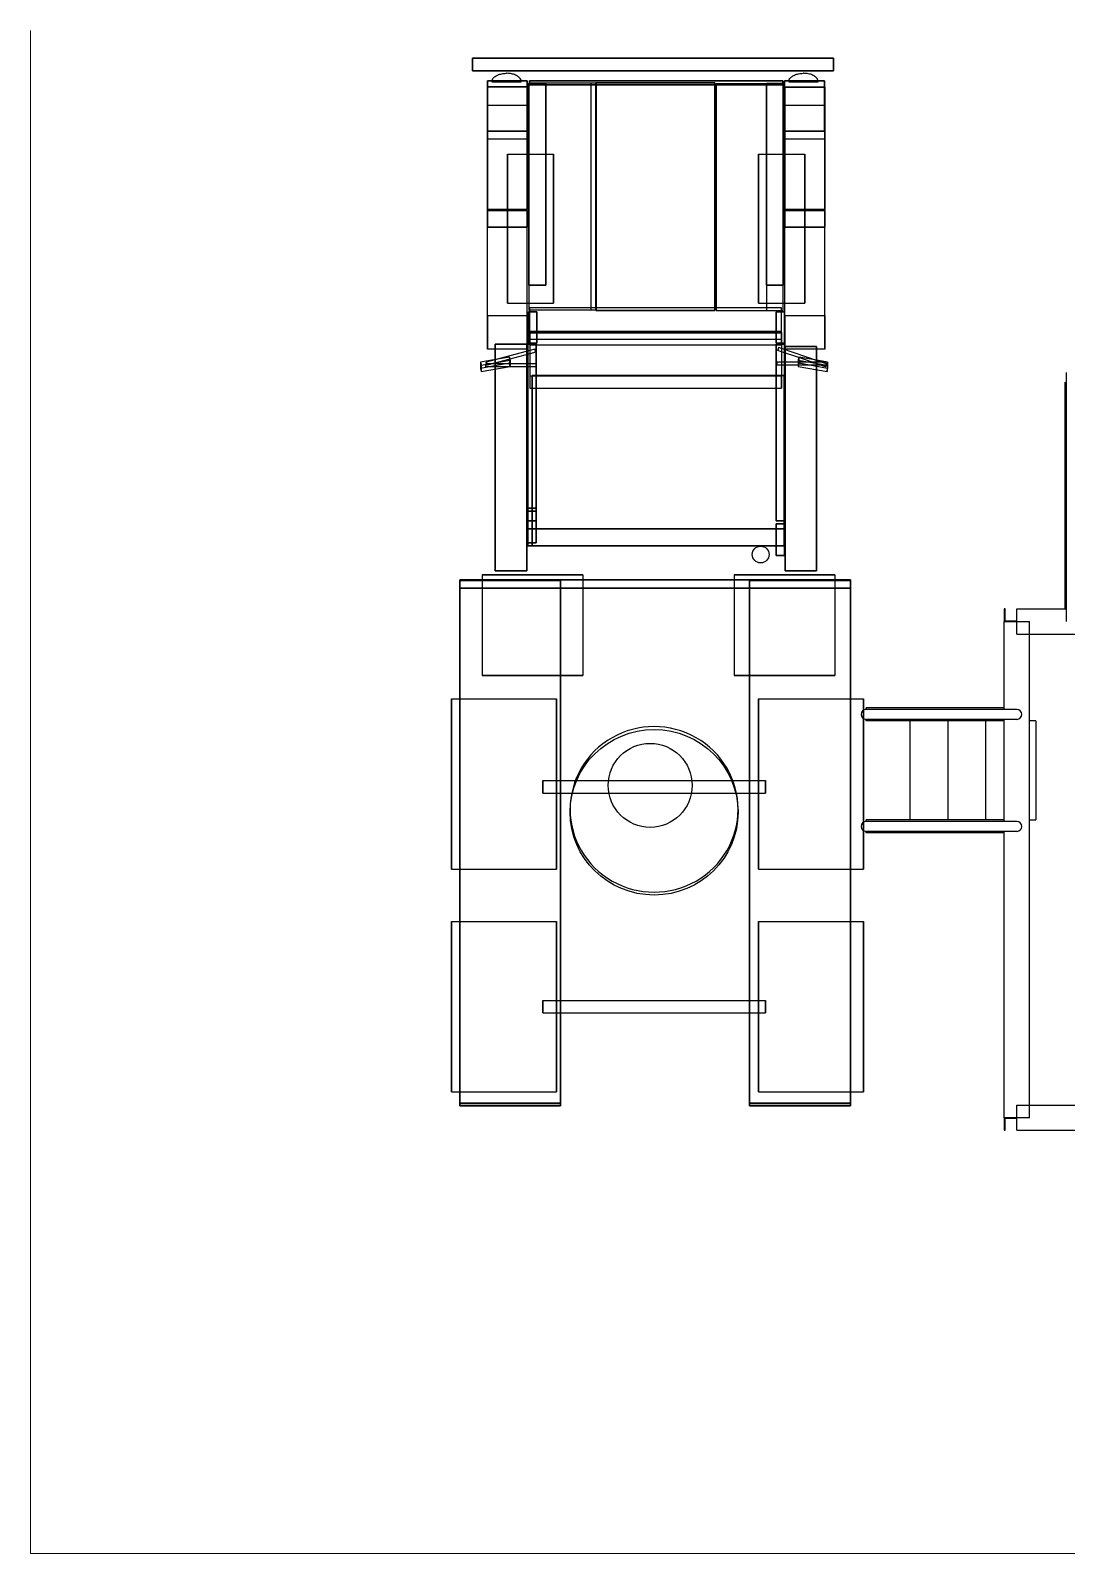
# Model space of a CAD drawing. Header units: inches. Extents: x -430764 to 256483, y 7374 to 217374.
# Drawn here: x -303081 to -294934, y 111241 to 123213 of the extents above; entities that cross this region are included whole.
import ezdxf

# ---------------------------------------------------------------- set-up
doc = ezdxf.new("R2010")
doc.units = ezdxf.units.IN
doc.header["$MEASUREMENT"] = 0
doc.layers.add('CABLETRAYLAYOUT-EMBED 2_DWG$0$DwgTemplate', color=7, linetype='Continuous', lineweight=9)
doc.layers.add('UNLOADINGAREA-EMBED 1_DWG$0$DwgTemplate', color=7, linetype='Continuous')

msp = doc.modelspace()

# ---------------------------------------------------------------- linework, layer by layer
at = {"layer": 'CABLETRAYLAYOUT-EMBED 2_DWG$0$DwgTemplate', "color": 252, "linetype": 'Continuous'}
for p, q in [((-303081.33, 111240.78), (-303081.33, 123212.86)), ((-285331.33, 111240.78), (-303081.33, 111240.78))]:
    msp.add_line(p, q, dxfattribs=at)
at = {"layer": 'UNLOADINGAREA-EMBED 1_DWG$0$DwgTemplate', "color": 252, "linetype": 'Continuous'}
for p, q in [((-299605.61, 122896.47), (-299605.61, 122995.53)), ((-296766.02, 122995.53), (-299605.61, 122995.53)), ((-299605.61, 122995.53), (-296766.02, 122995.53)), ((-299605.61, 122995.53), (-299605.61, 122896.47)), ((-296766.02, 122995.53), (-296766.02, 122896.47)), ((-296766.02, 122896.47), (-296766.02, 122995.53)), ((-299605.61, 122896.47), (-296766.02, 122896.47)), ((-296766.02, 122896.47), (-299605.61, 122896.47)), ((-299174.4, 122818.08), (-299488.09, 122818.08)), ((-299488.09, 122818.08), (-299174.4, 122818.08)), ((-299488.09, 122421.84), (-299488.09, 122818.08)), ((-299488.09, 122818.08), (-299488.09, 122768.55)), ((-299488.09, 122768.55), (-299174.4, 122768.55)), ((-299174.4, 122768.55), (-299488.09, 122768.55)), ((-299488.09, 122768.55), (-299488.09, 122421.84)), ((-299488.09, 121806.81), (-299488.09, 122768.55)), ((-299488.09, 122768.55), (-299488.09, 121806.81)), ((-299221.85, 122809.89), (-299452.99, 122809.89)), ((-299452.99, 122809.89), (-299337.42, 122809.89)), ((-299337.42, 122809.89), (-299221.85, 122809.89)), ((-299174.4, 122768.55), (-299174.4, 122818.08)), ((-299174.4, 122818.08), (-299174.4, 122421.84)), ((-299174.4, 121806.81), (-299174.4, 122768.55)), ((-299174.4, 122421.84), (-299174.4, 122768.55)), ((-299174.4, 122768.55), (-299174.4, 121806.81)), ((-298673.28, 122797.46), (-299161.97, 122797.46)), ((-299161.97, 122797.46), (-299161.97, 121014.38)), ((-298634.64, 122797.46), (-299161.97, 122797.46)), ((-299161.92, 121210.37), (-299161.92, 122795.46)), ((-299161.92, 122795.46), (-299161.92, 121210.37)), ((-299029.84, 122795.46), (-299161.92, 122795.46)), ((-299161.92, 122795.46), (-299029.84, 122795.46)), ((-299156.85, 122785.06), (-299156.85, 122818.08)), ((-299156.85, 122818.08), (-297165.25, 122818.08)), ((-297165.25, 122818.08), (-299156.85, 122818.08)), ((-299156.85, 122818.08), (-299156.85, 122797.46)), ((-299156.85, 122797.46), (-299156.85, 122785.06)), ((-299156.85, 122785.06), (-297699.81, 122785.06)), ((-297165.25, 122785.06), (-299156.85, 122785.06)), ((-299029.84, 121210.37), (-299029.84, 122795.46)), ((-299029.84, 122795.46), (-299029.84, 121210.37)), ((-298673.28, 121014.38), (-298673.28, 122797.46)), ((-298633.65, 122797.46), (-298673.28, 122797.46)), ((-298634.64, 122800.53), (-298634.64, 121011.34)), ((-298634.64, 121032.96), (-298634.64, 122800.53)), ((-298634.64, 122800.53), (-297699.81, 122800.53)), ((-297699.81, 122800.53), (-298634.64, 122800.53)), ((-298633.65, 122797.46), (-298634.64, 122797.46)), ((-298633.65, 121014.38), (-298633.65, 122797.46)), ((-298633.65, 122797.46), (-298633.65, 121014.38)), ((-297699.81, 121011.34), (-297699.81, 122800.53)), ((-297699.81, 122800.53), (-297699.81, 121032.96)), ((-297699.81, 122785.06), (-297690.52, 122785.06)), ((-297690.52, 121032.96), (-297690.52, 122795.39)), ((-297690.52, 122795.39), (-297690.52, 121012.31)), ((-297690.52, 122795.39), (-297294.28, 122795.39)), ((-297690.52, 122795.39), (-297167.16, 122795.39)), ((-297690.52, 122785.06), (-297167.16, 122785.06)), ((-297294.28, 122795.39), (-297162.2, 122795.39)), ((-297294.28, 122795.39), (-297294.28, 121012.31)), ((-297294.21, 122795.46), (-297165.25, 122795.46)), ((-297162.13, 122795.46), (-297294.21, 122795.46)), ((-297294.21, 121210.37), (-297294.21, 122795.46)), ((-297294.21, 122795.46), (-297294.21, 121210.37)), ((-297167.16, 122795.39), (-297165.25, 122795.39)), ((-297167.16, 122785.06), (-297165.25, 122785.06)), ((-297165.25, 122785.06), (-297165.25, 122818.08)), ((-297165.25, 122818.08), (-297165.25, 122785.06)), ((-297165.25, 122795.46), (-297162.13, 122795.46)), ((-297165.25, 122795.39), (-297162.2, 122795.39)), ((-297162.2, 121012.31), (-297162.2, 122795.39)), ((-297162.13, 122795.46), (-297162.13, 121210.37)), ((-297162.13, 121210.37), (-297162.13, 122795.46)), ((-297151.86, 122818.08), (-297151.86, 122421.84)), ((-296838.17, 122818.08), (-297151.86, 122818.08)), ((-297151.86, 122818.08), (-296838.17, 122818.08)), ((-297151.86, 122421.84), (-297151.86, 122818.08)), ((-296836.09, 122766.47), (-297149.78, 122766.47)), ((-297149.78, 122766.47), (-296836.09, 122766.47)), ((-297149.78, 121804.86), (-297149.78, 122766.47)), ((-297149.78, 122766.47), (-297149.78, 121804.86)), ((-296887.7, 122809.89), (-297118.84, 122809.89)), ((-297118.84, 122809.89), (-297003.27, 122809.89)), ((-297003.27, 122809.89), (-296887.7, 122809.89)), ((-296838.17, 122818.08), (-296838.17, 122421.84)), ((-296838.17, 122766.47), (-296838.17, 122818.08)), ((-296838.17, 122421.84), (-296838.17, 122766.47)), ((-296836.09, 122766.47), (-296836.09, 121804.86)), ((-296836.09, 121804.86), (-296836.09, 122766.47)), ((-299488.04, 122359.94), (-299488.04, 122624.1)), ((-299174.4, 122624.1), (-299488.04, 122624.1)), ((-299488.04, 121806.81), (-299488.04, 122624.1)), ((-299174.35, 122624.1), (-299174.4, 122624.1)), ((-299174.35, 122359.94), (-299174.35, 122624.1)), ((-299174.35, 120708.94), (-299174.35, 122624.1)), ((-296836.12, 122624.1), (-297149.81, 122624.1)), ((-297149.81, 122359.94), (-297149.81, 122624.1)), ((-297149.81, 122421.84), (-297149.81, 122624.1)), ((-296836.12, 122359.94), (-296836.12, 122624.1)), ((-296836.12, 121804.86), (-296836.12, 122624.1)), ((-299174.4, 122421.84), (-299488.09, 122421.84)), ((-299488.09, 122421.84), (-299174.4, 122421.84)), ((-299488.04, 122359.94), (-299174.35, 122359.94)), ((-299488.04, 120973.1), (-299488.04, 122359.94)), ((-299174.35, 120973.1), (-299174.35, 122359.94)), ((-296838.17, 122421.84), (-297151.86, 122421.84)), ((-297151.86, 122421.84), (-297149.78, 122421.84)), ((-297149.81, 120708.94), (-297149.81, 122421.84)), ((-297149.81, 122359.94), (-296836.12, 122359.94)), ((-297149.81, 120973.1), (-297149.81, 122359.94)), ((-297149.78, 122421.84), (-296838.17, 122421.84)), ((-296836.12, 120973.1), (-296836.12, 122359.94)), ((-299331.18, 122239.19), (-299331.18, 121069.19)), ((-299331.18, 121069.19), (-299331.18, 122239.19)), ((-299331.18, 122239.19), (-299174.35, 122239.19)), ((-299174.35, 122239.19), (-299161.97, 122239.19)), ((-299161.97, 122239.19), (-298967.96, 122239.19)), ((-298967.96, 122239.19), (-298967.96, 121069.19)), ((-298967.96, 121069.19), (-298967.96, 122239.19)), ((-297356.22, 122239.19), (-297356.22, 121069.19)), ((-297356.22, 121069.19), (-297356.22, 122239.19)), ((-297356.22, 122239.19), (-297162.13, 122239.19)), ((-297162.13, 122239.19), (-297149.81, 122239.19)), ((-297149.81, 122239.19), (-296993, 122239.19)), ((-296993, 122239.19), (-296993, 121069.19)), ((-296993, 121069.19), (-296993, 122239.19)), ((-299488.09, 121806.81), (-299174.4, 121806.81)), ((-299174.4, 121806.81), (-299488.09, 121806.81)), ((-299174.4, 121798.62), (-299488.09, 121798.62)), ((-299488.09, 121798.62), (-299488.09, 121666.54)), ((-299488.09, 121798.62), (-299174.4, 121798.62)), ((-299488.09, 121666.54), (-299488.09, 121798.62)), ((-299488.04, 121798.62), (-299488.04, 121806.81)), ((-299488.04, 121676.5), (-299488.04, 121798.62)), ((-299174.4, 121798.62), (-299174.4, 121666.54)), ((-299174.4, 121676.5), (-299174.4, 121798.62)), ((-296836.09, 121804.86), (-297149.78, 121804.86)), ((-297149.78, 121804.86), (-296836.09, 121804.86)), ((-296836.09, 121798.62), (-297149.78, 121798.62)), ((-297149.78, 121798.62), (-296836.09, 121798.62)), ((-297149.78, 121798.62), (-297149.78, 121676.5)), ((-297149.78, 121666.54), (-297149.78, 121798.62)), ((-296836.12, 121798.62), (-296836.12, 121804.86)), ((-296836.12, 121676.5), (-296836.12, 121798.62)), ((-296836.09, 121798.62), (-296836.09, 121666.54)), ((-296836.09, 121666.54), (-296836.09, 121798.62)), ((-299174.4, 121666.54), (-299488.09, 121666.54)), ((-299488.09, 121666.54), (-299488.04, 121666.54)), ((-299488.04, 120708.94), (-299488.04, 121676.5)), ((-299488.04, 121666.54), (-299174.4, 121666.54)), ((-299174.4, 121666.54), (-299174.4, 121676.5)), ((-297149.78, 121676.5), (-297149.78, 121666.54)), ((-297149.78, 121666.54), (-296836.12, 121666.54)), ((-296836.09, 121666.54), (-297149.78, 121666.54)), ((-296836.12, 120708.94), (-296836.12, 121676.5)), ((-296836.12, 121666.54), (-296836.09, 121666.54)), ((-299161.92, 121210.37), (-299029.84, 121210.37)), ((-299029.84, 121210.37), (-299161.92, 121210.37)), ((-297162.2, 121210.37), (-297294.21, 121210.37)), ((-297294.21, 121210.37), (-297162.13, 121210.37)), ((-297162.13, 121210.37), (-297162.2, 121210.37)), ((-299331.18, 121069.19), (-299174.35, 121069.19)), ((-299174.35, 121069.19), (-299161.97, 121069.19)), ((-299161.97, 121069.19), (-298967.96, 121069.19)), ((-297356.22, 121069.19), (-297162.2, 121069.19)), ((-297162.2, 121069.19), (-297149.81, 121069.19)), ((-297149.81, 121069.19), (-296993, 121069.19)), ((-299488.04, 120973.1), (-299174.35, 120973.1)), ((-299488.04, 120973.1), (-299488.04, 120708.94)), ((-299174.35, 120973.1), (-299174.35, 120708.94)), ((-299166.08, 121001.98), (-299100.04, 121001.98)), ((-299166.08, 121001.98), (-299166.08, 120754.33)), ((-299157.84, 121001.98), (-299166.08, 121001.98)), ((-299166.08, 120754.33), (-299166.08, 121001.98)), ((-298673.28, 121014.38), (-299161.97, 121014.38)), ((-299157.84, 121014.38), (-299161.97, 121014.38)), ((-297176.64, 121032.96), (-299157.84, 121032.96)), ((-299157.84, 121032.96), (-299157.84, 120785.31)), ((-299157.84, 120846.19), (-299157.84, 121032.96)), ((-298633.65, 121014.38), (-299157.84, 121014.38)), ((-299100.04, 121001.98), (-299157.84, 121001.98)), ((-299100.04, 120754.33), (-299100.04, 121001.98)), ((-299100.04, 121001.98), (-299100.04, 120754.33)), ((-298633.65, 121014.38), (-298673.28, 121014.38)), ((-298634.64, 121011.34), (-298634.64, 121032.96)), ((-298634.64, 121011.34), (-297699.81, 121011.34)), ((-297699.81, 121011.34), (-298634.64, 121011.34)), ((-297699.81, 121032.96), (-297699.81, 121011.34)), ((-297690.52, 121012.31), (-297690.52, 121032.96)), ((-297690.52, 121012.31), (-297176.64, 121012.31)), ((-297690.52, 121012.31), (-297294.28, 121012.31)), ((-297294.28, 121012.31), (-297162.2, 121012.31)), ((-297217.9, 120754.33), (-297217.9, 121001.98)), ((-297176.64, 121001.98), (-297217.9, 121001.98)), ((-297217.9, 121001.98), (-297151.86, 121001.98)), ((-297217.9, 121001.98), (-297217.9, 120754.33)), ((-297176.64, 120846.19), (-297176.64, 121032.96)), ((-297176.64, 120785.31), (-297176.64, 121032.96)), ((-297176.64, 121012.31), (-297162.2, 121012.31)), ((-297151.86, 121001.98), (-297176.64, 121001.98)), ((-297151.86, 121001.98), (-297151.86, 120754.33)), ((-297151.86, 120754.33), (-297151.86, 121001.98)), ((-297149.81, 120973.1), (-297149.81, 120708.94)), ((-297149.81, 120973.1), (-296836.12, 120973.1)), ((-296836.12, 120973.1), (-296836.12, 120708.94)), ((-299157.84, 120846.19), (-299157.84, 120840)), ((-297176.64, 120846.19), (-299157.84, 120846.19)), ((-299157.84, 120840), (-297176.64, 120840)), ((-299157.84, 120840), (-299157.84, 120785.87)), ((-299155.79, 120834.08), (-299155.79, 120822.26)), ((-299155.79, 120834.08), (-299155.79, 120741)), ((-297176.64, 120834.08), (-299155.79, 120834.08)), ((-299155.79, 120822.26), (-299155.79, 120495.28)), ((-297176.64, 120840), (-297176.64, 120846.19)), ((-297176.64, 120840), (-297176.64, 120822.26)), ((-297174.59, 120834.08), (-297176.64, 120834.08)), ((-297176.64, 120822.26), (-297176.64, 120785.31)), ((-297174.59, 120741), (-297174.59, 120834.08)), ((-297174.59, 120834.08), (-297174.59, 120605.76)), ((-299426.08, 120708.94), (-299488.04, 120708.94)), ((-299155.79, 120697.05), (-299459.88, 120615.57)), ((-299426.08, 120748.22), (-299426.08, 118965.01)), ((-299426.08, 120709.59), (-299426.08, 120748.22)), ((-299178.43, 120748.22), (-299426.08, 120748.22)), ((-299426.08, 120748.22), (-299178.43, 120748.22)), ((-299426.08, 120626.24), (-299426.08, 120709.59)), ((-299178.43, 120708.94), (-299426.08, 120708.94)), ((-299178.43, 120748.22), (-299178.43, 120709.59)), ((-299178.43, 118965.01), (-299178.43, 120748.22)), ((-299178.43, 120709.59), (-299178.43, 120690.98)), ((-299174.35, 120708.94), (-299178.43, 120708.94)), ((-299178.43, 120690.98), (-299178.43, 120665.34)), ((-299170.24, 120746.14), (-299104.2, 120746.14)), ((-299170.24, 119359.3), (-299170.24, 120746.14)), ((-299155.79, 120746.14), (-299170.24, 120746.14)), ((-299170.24, 120746.14), (-299170.24, 120693.18)), ((-299170.24, 119458.36), (-299170.24, 120746.14)), ((-299170.24, 120746.14), (-299170.24, 120693.18)), ((-299170.24, 120693.18), (-299170.24, 120667.54)), ((-299170.24, 120693.18), (-299170.24, 120667.54)), ((-299100.04, 120754.33), (-299166.08, 120754.33)), ((-299166.08, 120754.33), (-299155.79, 120754.33)), ((-299157.84, 120785.87), (-299157.84, 120785.31)), ((-299157.84, 120785.31), (-297176.64, 120785.31)), ((-299155.79, 120754.33), (-299100.04, 120754.33)), ((-299104.2, 120746.14), (-299155.79, 120746.14)), ((-299155.79, 120741), (-297174.59, 120741)), ((-299155.79, 120741), (-299155.79, 120402.2)), ((-299114.14, 120708.21), (-299155.79, 120697.05)), ((-299107.73, 120684.29), (-299155.79, 120671.41)), ((-299107.73, 120684.29), (-299114.14, 120708.21)), ((-299114.14, 120708.21), (-299110.94, 120696.25)), ((-299110.94, 120696.25), (-299107.73, 120684.29)), ((-299104.2, 120746.14), (-299104.2, 119458.36)), ((-299104.2, 119433.53), (-299104.2, 120746.14)), ((-299104.2, 120746.14), (-299104.2, 119359.3)), ((-299104.2, 119458.36), (-299104.2, 120746.14)), ((-297151.86, 120754.33), (-297217.9, 120754.33)), ((-297217.9, 120754.33), (-297174.59, 120754.33)), ((-297217.9, 119359.3), (-297217.9, 120746.14)), ((-297174.59, 120746.14), (-297217.9, 120746.14)), ((-297217.9, 120746.14), (-297217.9, 119359.3)), ((-297217.9, 120746.14), (-297151.86, 120746.14)), ((-297204.96, 120697.76), (-297196.9, 120721.18)), ((-297200.93, 120709.47), (-297204.96, 120697.76)), ((-297174.59, 120687.3), (-297204.96, 120697.76)), ((-297196.9, 120721.18), (-297200.93, 120709.47)), ((-297174.59, 120713.5), (-297196.9, 120721.18)), ((-297174.59, 120754.33), (-297151.86, 120754.33)), ((-297151.86, 120746.14), (-297174.59, 120746.14)), ((-297174.59, 120741), (-297174.59, 120402.2)), ((-296884.83, 120613.73), (-297174.59, 120713.5)), ((-297040.67, 120641.2), (-297174.59, 120687.3)), ((-297151.86, 120746.14), (-297151.86, 119359.3)), ((-297151.86, 120705.67), (-297151.86, 120746.14)), ((-297151.86, 120679.48), (-297151.86, 120705.67)), ((-297151.86, 120605.76), (-297151.86, 120679.48)), ((-297147.7, 120708.94), (-297149.81, 120708.94)), ((-297147.7, 120711.37), (-297147.7, 120728.59)), ((-296900.05, 120728.59), (-297147.7, 120728.59)), ((-297147.7, 120728.59), (-296900.05, 120728.59)), ((-297147.7, 120728.59), (-297147.7, 118964.1)), ((-297147.7, 120704.24), (-297147.7, 120711.37)), ((-296900.05, 120708.94), (-297147.7, 120708.94)), ((-297147.7, 120678.05), (-297147.7, 120704.24)), ((-296900.05, 120728.59), (-296900.05, 120711.37)), ((-296900.05, 118964.1), (-296900.05, 120728.59)), ((-296900.05, 120711.37), (-296900.05, 120621.14)), ((-296836.12, 120708.94), (-296900.05, 120708.94)), ((-299408.62, 120629.3), (-299542.1, 120605.86)), ((-299542.1, 120605.86), (-299537.8, 120581.56)), ((-299542.1, 120605.86), (-299542.1, 120556.93)), ((-299314.47, 120596.92), (-299542.1, 120556.93)), ((-299537.8, 120581.56), (-299310.17, 120621.55)), ((-299537.8, 120581.56), (-299537.8, 120532.64)), ((-299537.8, 120532.64), (-299310.17, 120572.62)), ((-299500.43, 120593.37), (-299500.43, 120568.6)), ((-299500.43, 120568.6), (-299500.43, 120593.37)), ((-299342.53, 120593.37), (-299500.43, 120593.37)), ((-299482.45, 120568.6), (-299500.43, 120568.6)), ((-299459.88, 120615.57), (-299496.88, 120605.65)), ((-299490.47, 120581.73), (-299496.88, 120605.65)), ((-299496.88, 120605.65), (-299493.68, 120593.69)), ((-299493.68, 120593.69), (-299490.47, 120581.73)), ((-299312.39, 120629.45), (-299490.47, 120581.73)), ((-299333.05, 120568.6), (-299482.45, 120568.6)), ((-299426.08, 120552.26), (-299426.08, 120626.24)), ((-299314.47, 120645.84), (-299408.62, 120629.3)), ((-299313.6, 120593.37), (-299342.53, 120593.37)), ((-299155.79, 120568.6), (-299333.05, 120568.6)), ((-299311.61, 120629.66), (-299314.47, 120645.84)), ((-299314.47, 120645.84), (-299314.47, 120640.23)), ((-299314.47, 120640.23), (-299314.47, 120596.92)), ((-299310.17, 120572.62), (-299314.47, 120596.92)), ((-299155.79, 120593.37), (-299313.6, 120593.37)), ((-299155.79, 120671.41), (-299312.39, 120629.45)), ((-299310.17, 120621.55), (-299311.61, 120629.66)), ((-299310.17, 120621.55), (-299310.17, 120593.37)), ((-299310.17, 120593.37), (-299310.17, 120573.02)), ((-299310.17, 120573.02), (-299310.17, 120572.62)), ((-299178.43, 120665.34), (-299178.43, 120593.37)), ((-299178.43, 120593.37), (-299178.43, 120568.6)), ((-299178.43, 120568.6), (-299178.43, 118965.01)), ((-299170.24, 120667.54), (-299170.24, 120593.37)), ((-299170.24, 120667.54), (-299170.24, 120593.37)), ((-299170.24, 120593.37), (-299170.24, 120568.6)), ((-299170.24, 120593.37), (-299170.24, 120568.6)), ((-299170.24, 120568.6), (-299170.24, 119433.53)), ((-299170.24, 120568.6), (-299170.24, 119458.36)), ((-299104.19, 120593.37), (-299155.79, 120593.37)), ((-299104.19, 120568.6), (-299155.79, 120568.6)), ((-299104.19, 120593.37), (-299104.19, 120568.6)), ((-299104.19, 120568.6), (-299104.19, 120593.37)), ((-297213.79, 120605.76), (-297213.79, 120594.24)), ((-297213.79, 120580.99), (-297213.79, 120605.76)), ((-296817.55, 120605.76), (-297213.79, 120605.76)), ((-297213.79, 120594.24), (-297213.79, 120580.99)), ((-297174.59, 120580.99), (-297213.79, 120580.99)), ((-297174.59, 120605.76), (-297174.59, 120594.24)), ((-297174.59, 120594.24), (-297174.59, 120501.48)), ((-297043.7, 120580.99), (-297174.59, 120580.99)), ((-297151.86, 120580.99), (-297151.86, 120605.76)), ((-297151.86, 119359.3), (-297151.86, 120580.99)), ((-297147.7, 120605.76), (-297147.7, 120678.05)), ((-297147.7, 120580.99), (-297147.7, 120605.76)), ((-297147.7, 118964.1), (-297147.7, 120580.99)), ((-297041.43, 120641.46), (-297044.95, 120621.55)), ((-297044.95, 120621.55), (-297044.95, 120605.76)), ((-297044.95, 120621.55), (-296817.33, 120581.56)), ((-297044.95, 120605.76), (-297044.95, 120580.99)), ((-297040.65, 120596.92), (-297044.95, 120572.62)), ((-297044.95, 120580.99), (-297044.95, 120572.62)), ((-297044.95, 120572.62), (-296817.33, 120532.64)), ((-296942.67, 120580.99), (-297043.7, 120580.99)), ((-297040.65, 120645.84), (-297041.43, 120641.46)), ((-296830.31, 120568.76), (-297040.67, 120641.2)), ((-296912.96, 120623.41), (-297040.65, 120645.84)), ((-297040.65, 120645.84), (-297040.65, 120641.23)), ((-297040.65, 120641.23), (-297040.65, 120605.76)), ((-297040.65, 120605.76), (-297040.65, 120597.31)), ((-297040.65, 120597.31), (-297040.65, 120596.92)), ((-296813.03, 120556.93), (-297040.65, 120596.92)), ((-296817.55, 120580.99), (-296942.67, 120580.99)), ((-296813.03, 120605.86), (-296912.96, 120623.41)), ((-296900.05, 120621.14), (-296900.05, 120547.17)), ((-296822.25, 120592.18), (-296884.83, 120613.73)), ((-296830.31, 120568.76), (-296822.25, 120592.18)), ((-296826.28, 120580.47), (-296830.31, 120568.76)), ((-296822.25, 120592.18), (-296826.28, 120580.47)), ((-296817.55, 120605.76), (-296817.55, 120580.99)), ((-296817.55, 120580.99), (-296817.55, 120605.76)), ((-296817.33, 120581.56), (-296813.03, 120605.86)), ((-296817.33, 120581.56), (-296817.33, 120532.64)), ((-296813.03, 120605.86), (-296813.03, 120556.93)), ((-299542.1, 120556.93), (-299537.8, 120532.64)), ((-299426.08, 118965.01), (-299426.08, 120552.26)), ((-299155.79, 120495.28), (-299155.79, 120402.2)), ((-299137.22, 120495.28), (-299155.79, 120495.28)), ((-299137.22, 120501.48), (-297156.02, 120501.48)), ((-299137.22, 120501.48), (-299137.22, 119162.22)), ((-299137.22, 119162.22), (-299137.22, 120501.48)), ((-297156.02, 120501.48), (-299137.22, 120501.48)), ((-297174.59, 120495.28), (-299137.22, 120495.28)), ((-297174.59, 120501.48), (-297174.59, 120495.28)), ((-297174.59, 120402.2), (-297174.59, 120495.28)), ((-297156.02, 119162.22), (-297156.02, 120501.48)), ((-297156.02, 120501.48), (-297156.02, 119162.22)), ((-296900.05, 120547.17), (-296900.05, 118964.1)), ((-296817.33, 120532.64), (-296813.03, 120556.93)), ((-294945.53, 118665.72), (-294945.53, 120447.33)), ((-294934.47, 118566.82), (-294934.47, 120523.11)), ((-299155.79, 120402.2), (-299137.22, 120402.2)), ((-299137.22, 120402.2), (-297174.59, 120402.2)), ((-299170.24, 119458.36), (-299137.22, 119458.36)), ((-299104.2, 119458.36), (-299170.24, 119458.36)), ((-299170.24, 119433.53), (-299104.2, 119433.53)), ((-299137.22, 119433.53), (-299170.24, 119433.53)), ((-299170.24, 119433.53), (-299170.24, 119359.3)), ((-299170.24, 119185.88), (-299170.24, 119433.53)), ((-299170.24, 119433.53), (-299170.24, 119296.25)), ((-299137.22, 119458.36), (-299104.2, 119458.36)), ((-299104.2, 119433.53), (-299137.22, 119433.53)), ((-299104.2, 119433.53), (-299104.2, 119185.88)), ((-299104.2, 119185.88), (-299104.2, 119433.53)), ((-299104.2, 119359.3), (-299104.2, 119433.53)), ((-299104.2, 119359.3), (-299170.24, 119359.3)), ((-299170.24, 119359.3), (-299104.2, 119359.3)), ((-299137.22, 119296.25), (-299170.24, 119296.25)), ((-299170.24, 119296.25), (-297156.02, 119296.25)), ((-299170.24, 119296.25), (-299170.24, 119162.22)), ((-299170.24, 119162.22), (-299170.24, 119296.25)), ((-299170.24, 119296.25), (-299170.24, 119185.88)), ((-297156.02, 119296.25), (-299137.22, 119296.25)), ((-297217.9, 119359.3), (-297156.02, 119359.3)), ((-297151.86, 119359.3), (-297217.9, 119359.3)), ((-297217.9, 119334.47), (-297151.86, 119334.47)), ((-297156.02, 119334.47), (-297217.9, 119334.47)), ((-297217.9, 119334.47), (-297217.9, 119162.22)), ((-297217.9, 119086.82), (-297217.9, 119334.47)), ((-297156.02, 119359.3), (-297151.86, 119359.3)), ((-297151.86, 119334.47), (-297156.02, 119334.47)), ((-297156.02, 119162.22), (-297156.02, 119296.25)), ((-297156.02, 119296.25), (-297156.02, 119162.22)), ((-297151.86, 119334.47), (-297151.86, 119086.82)), ((-297151.86, 119086.82), (-297151.86, 119334.47)), ((-299104.2, 119185.88), (-299170.24, 119185.88)), ((-299170.24, 119185.88), (-299104.2, 119185.88)), ((-299170.24, 119162.22), (-299137.22, 119162.22)), ((-297156.02, 119162.22), (-299170.24, 119162.22)), ((-299137.22, 119162.22), (-297156.02, 119162.22)), ((-299137.22, 119162.22), (-297156.02, 119162.22)), ((-297156.02, 119162.22), (-299137.22, 119162.22)), ((-297217.9, 119162.22), (-297217.9, 119086.82)), ((-297151.86, 119086.82), (-297217.9, 119086.82)), ((-297217.9, 119086.82), (-297151.86, 119086.82)), ((-299704.67, 118828.9), (-299704.67, 118894.94)), ((-296633.94, 118894.94), (-299704.67, 118894.94)), ((-299704.67, 118894.94), (-296633.94, 118894.94)), ((-299704.67, 118894.94), (-299704.67, 118828.9)), ((-298912.32, 118888.7), (-299704.67, 118888.7)), ((-299704.67, 118888.7), (-299704.67, 114761.2)), ((-299704.67, 118888.7), (-298912.32, 118888.7)), ((-299704.67, 118828.9), (-299704.67, 118888.7)), ((-298736.82, 118934.07), (-299529.3, 118934.07)), ((-299529.3, 118934.07), (-298736.82, 118934.07)), ((-299529.3, 118934.07), (-299529.3, 118894.94)), ((-299529.3, 118894.94), (-299529.3, 118141.59)), ((-299178.43, 118965.01), (-299426.08, 118965.01)), ((-299426.08, 118965.01), (-299178.43, 118965.01)), ((-298912.32, 118888.7), (-298912.32, 118828.9)), ((-298912.32, 114761.2), (-298912.32, 118888.7)), ((-298736.82, 118934.07), (-298736.82, 118894.94)), ((-298736.82, 118894.94), (-298736.82, 118828.9)), ((-296755.62, 118934.07), (-297548.1, 118934.07)), ((-297548.1, 118934.07), (-296755.62, 118934.07)), ((-297548.1, 118934.07), (-297548.1, 118894.94)), ((-297548.1, 118894.94), (-297548.1, 118828.9)), ((-297426.42, 118888.7), (-296633.94, 118888.7)), ((-296633.94, 118888.7), (-297426.42, 118888.7)), ((-297426.42, 118888.7), (-297426.42, 114761.2)), ((-297426.42, 118828.9), (-297426.42, 118888.7)), ((-297147.7, 118964.1), (-296900.05, 118964.1)), ((-296900.05, 118964.1), (-297147.7, 118964.1)), ((-296755.62, 118934.07), (-296755.62, 118894.94)), ((-296755.62, 118894.94), (-296755.62, 118141.59)), ((-296633.94, 118894.94), (-296633.94, 118828.9)), ((-296633.94, 118828.9), (-296633.94, 118894.94)), ((-296633.94, 114761.2), (-296633.94, 118888.7)), ((-296633.94, 118888.7), (-296633.94, 118828.9)), ((-296633.94, 118828.9), (-299704.67, 118828.9)), ((-299704.67, 114761.2), (-299704.67, 118828.9)), ((-299704.67, 118828.9), (-296633.94, 118828.9)), ((-298912.32, 118828.9), (-298912.32, 114761.2)), ((-298736.82, 118828.9), (-298736.82, 118141.59)), ((-297548.1, 118828.9), (-297548.1, 118141.59)), ((-297426.42, 114761.2), (-297426.42, 118828.9)), ((-296633.94, 118828.9), (-296633.94, 114761.2)), ((-295424.71, 118665.72), (-295424.71, 118566.82)), ((-295416.13, 118665.72), (-295424.71, 118665.72)), ((-295416.13, 118570.62), (-295416.13, 118665.72)), ((-295325.82, 118467.93), (-295325.82, 118665.72)), ((-295325.82, 118665.72), (-294934.47, 118665.72)), ((-295424.71, 117876.47), (-295424.71, 118566.82)), ((-295424.71, 118566.82), (-295226.92, 118566.82)), ((-295325.82, 118570.62), (-295416.13, 118570.62)), ((-295226.92, 114666.82), (-295226.92, 118566.82)), ((-295325.82, 118467.93), (-293375.82, 118467.93)), ((-298736.82, 118141.59), (-299529.3, 118141.59)), ((-299529.3, 118141.59), (-298912.32, 118141.59)), ((-298912.32, 118141.59), (-298736.82, 118141.59)), ((-296755.62, 118141.59), (-297548.1, 118141.59)), ((-297548.1, 118141.59), (-297426.42, 118141.59)), ((-297426.42, 118141.59), (-296755.62, 118141.59)), ((-299770.84, 117957.98), (-299770.84, 116620.64)), ((-299770.84, 116620.64), (-299770.84, 117957.98)), ((-299770.84, 117957.98), (-299704.67, 117957.98)), ((-299704.67, 117957.98), (-298945.21, 117957.98)), ((-298945.21, 117957.98), (-298945.21, 116620.64)), ((-298945.21, 116620.64), (-298945.21, 117957.98)), ((-297356.22, 117957.98), (-297356.22, 116620.64)), ((-297356.22, 116620.64), (-297356.22, 117957.98)), ((-297356.22, 117957.98), (-296633.94, 117957.98)), ((-296633.94, 117957.98), (-296530.72, 117957.98)), ((-296530.72, 117957.98), (-296530.72, 116620.64)), ((-296530.72, 117870.64), (-296530.72, 117957.98)), ((-296530.72, 117803.71), (-296530.72, 117870.64)), ((-296510.13, 117876.47), (-296510.13, 117887.53)), ((-296510.13, 117887.53), (-296510.13, 117876.47)), ((-295424.71, 117887.53), (-296510.13, 117887.53)), ((-295325.82, 117876.47), (-296510.13, 117876.47)), ((-296530.72, 116989.93), (-296530.72, 117803.71)), ((-296510.13, 117786.82), (-296510.13, 117797.88)), ((-296510.13, 117797.88), (-296510.13, 117786.82)), ((-295325.82, 117797.88), (-296510.13, 117797.88)), ((-295424.71, 117786.82), (-296510.13, 117786.82)), ((-296163.96, 117006.82), (-296163.96, 117786.82)), ((-295867.88, 117786.82), (-295867.88, 117006.82)), ((-295571.81, 117786.82), (-295571.81, 117006.82)), ((-295424.71, 116995.76), (-295424.71, 117797.88)), ((-295175.57, 117786.82), (-295226.92, 117786.82)), ((-295175.57, 117786.82), (-295175.57, 117006.82)), ((-299052.59, 117316.09), (-299052.59, 117217.03)), ((-299052.59, 117217.03), (-299052.59, 117316.09)), ((-299052.59, 117316.09), (-298912.32, 117316.09)), ((-299052.59, 117217.03), (-298912.32, 117217.03)), ((-298912.32, 117316.09), (-298796.88, 117316.09)), ((-298912.32, 117217.03), (-298825.3, 117217.03)), ((-298825.3, 117217.03), (-297529.82, 117217.03)), ((-298796.88, 117316.09), (-297558.24, 117316.09)), ((-297558.24, 117316.09), (-297426.42, 117316.09)), ((-297529.82, 117217.03), (-297426.42, 117217.03)), ((-297426.42, 117316.09), (-297302.53, 117316.09)), ((-297426.42, 117217.03), (-297302.53, 117217.03)), ((-297302.53, 117316.09), (-297302.53, 117217.03)), ((-297302.53, 117217.03), (-297302.53, 117316.09)), ((-298837.96, 117090.28), (-298837.96, 117067.4)), ((-297517.16, 117090.28), (-297517.16, 117067.4)), ((-296530.72, 116923), (-296530.72, 116989.93)), ((-296510.13, 116995.76), (-296510.13, 117006.82)), ((-295424.71, 117006.82), (-296510.13, 117006.82)), ((-296510.13, 116995.76), (-296510.13, 117006.82)), ((-295325.82, 116995.76), (-296510.13, 116995.76)), ((-295226.92, 117006.82), (-295175.57, 117006.82)), ((-296530.72, 116620.64), (-296530.72, 116923)), ((-296510.13, 116906.11), (-296510.13, 116917.17)), ((-296510.13, 116906.11), (-296510.13, 116917.17)), ((-295325.82, 116917.17), (-296510.13, 116917.17)), ((-295424.71, 116906.11), (-296510.13, 116906.11)), ((-295424.71, 114666.82), (-295424.71, 116917.17)), ((-299770.84, 116620.64), (-299704.67, 116620.64)), ((-299704.67, 116620.64), (-298945.21, 116620.64)), ((-297356.22, 116620.64), (-296633.94, 116620.64)), ((-296633.94, 116620.64), (-296530.72, 116620.64)), ((-299770.84, 116207.92), (-299770.84, 114870.58)), ((-299770.84, 114870.58), (-299770.84, 116207.92)), ((-299770.84, 116207.92), (-299704.67, 116207.92)), ((-299704.67, 116207.92), (-298945.21, 116207.92)), ((-298945.21, 116207.92), (-298945.21, 114870.58)), ((-298945.21, 114870.58), (-298945.21, 116207.92)), ((-297356.22, 116207.92), (-297356.22, 114870.58)), ((-297356.22, 114870.58), (-297356.22, 116207.92)), ((-297356.22, 116207.92), (-296633.94, 116207.92)), ((-296633.94, 116207.92), (-296530.72, 116207.92)), ((-296530.72, 116207.92), (-296530.72, 114870.58)), ((-296530.72, 114870.58), (-296530.72, 116207.92)), ((-299052.59, 115588.78), (-299052.59, 115489.72)), ((-299052.59, 115489.72), (-299052.59, 115588.78)), ((-299052.59, 115588.78), (-298912.32, 115588.78)), ((-298912.32, 115588.78), (-297426.42, 115588.78)), ((-297426.42, 115588.78), (-297302.53, 115588.78)), ((-297302.53, 115588.78), (-297302.53, 115489.72)), ((-297302.53, 115489.72), (-297302.53, 115588.78)), ((-299052.59, 115489.72), (-298912.32, 115489.72)), ((-298912.32, 115489.72), (-297426.42, 115489.72)), ((-297426.42, 115489.72), (-297302.53, 115489.72)), ((-299770.84, 114870.58), (-299704.67, 114870.58)), ((-299704.67, 114870.58), (-298945.21, 114870.58)), ((-297356.22, 114870.58), (-296633.94, 114870.58)), ((-296633.94, 114870.58), (-296530.72, 114870.58)), ((-299704.67, 114779.79), (-299704.67, 114763.28)), ((-298912.32, 114779.79), (-299704.67, 114779.79)), ((-299704.67, 114763.28), (-299704.67, 114779.79)), ((-299704.67, 114779.79), (-298912.32, 114779.79)), ((-298912.32, 114763.28), (-299704.67, 114763.28)), ((-299704.67, 114763.28), (-298912.32, 114763.28)), ((-299704.67, 114761.2), (-298912.32, 114761.2)), ((-298912.32, 114761.2), (-299704.67, 114761.2)), ((-298912.32, 114779.79), (-298912.32, 114763.28)), ((-298912.32, 114763.28), (-298912.32, 114779.79)), ((-297426.42, 114779.79), (-297426.42, 114763.28)), ((-297426.42, 114763.28), (-297426.42, 114779.79)), ((-297426.42, 114779.79), (-296633.94, 114779.79)), ((-296633.94, 114779.79), (-297426.42, 114779.79)), ((-296633.94, 114763.28), (-297426.42, 114763.28)), ((-297426.42, 114763.28), (-296633.94, 114763.28)), ((-297426.42, 114761.2), (-296633.94, 114761.2)), ((-296633.94, 114761.2), (-297426.42, 114761.2)), ((-296633.94, 114779.79), (-296633.94, 114763.28)), ((-296633.94, 114763.28), (-296633.94, 114779.79)), ((-295325.82, 114567.93), (-295325.82, 114765.72)), ((-295325.82, 114765.72), (-293375.82, 114765.72)), ((-295424.71, 114666.82), (-295424.71, 114567.93)), ((-295226.92, 114666.82), (-295424.71, 114666.82)), ((-295416.13, 114567.93), (-295416.13, 114663.03)), ((-295416.13, 114663.03), (-295325.82, 114663.03)), ((-295424.71, 114567.93), (-295416.13, 114567.93)), ((-295325.82, 114567.93), (-293375.82, 114567.93))]:
    msp.add_line(p, q, dxfattribs=at)
for centre, radius in [((-297339.71, 119093.06), 66.04), ((-297339.71, 119093.06), 66.04), ((-298208.5, 117279.04), 330.2), ((-298208.5, 117279.04), 330.2)]:
    msp.add_circle(centre, radius, dxfattribs=at)
for centre, radius, start, end in [((-299414.72, 122809.86), 38.27, 167.604131, 179.961952), ((-299260.12, 122809.86), 38.27, 0.038048, 12.395869), ((-297080.57, 122809.86), 38.27, 167.604131, 179.961952), ((-296925.97, 122809.86), 38.27, 0.038048, 12.395869), ((-296510.13, 117837.18), 39.29, 90, 270), ((-296510.13, 117837.18), 39.29, 90, 270), ((-295325.82, 117837.18), 39.29, 270, 90), ((-295325.82, 117837.18), 39.29, 270, 90), ((-296510.13, 116956.47), 39.29, 90, 270), ((-296510.13, 116956.47), 39.29, 90, 270), ((-295325.82, 116956.47), 39.29, 270, 90), ((-295325.82, 116956.47), 39.29, 270, 90)]:
    msp.add_arc(centre, radius, start, end, dxfattribs=at)
for major_axis in [(-660.4, 0), (660.4, 0)]:
    msp.add_ellipse((-298177.56, 117090.28), major_axis=major_axis, ratio=0.98486277, start_param=3.14159265, end_param=6.28318531, dxfattribs=at)
msp.add_ellipse((-298177.56, 117067.4), major_axis=(660.4, 0), ratio=0.98486277, dxfattribs=at)
for points in [[(-299452.1, 122818.08), (-299451.82, 122819.36), (-299451.47, 122820.63), (-299451.06, 122821.9), (-299449.7, 122826.12), (-299447.6, 122830.28), (-299444.83, 122834.27), (-299441.49, 122839.06), (-299437.17, 122843.63), (-299431.99, 122847.85), (-299425.18, 122853.39), (-299416.86, 122858.33), (-299407.44, 122862.43), (-299397.81, 122866.62), (-299387.02, 122869.93), (-299375.6, 122872.22), (-299364.18, 122874.5), (-299352.12, 122875.75), (-299340.02, 122875.91), (-299339.16, 122875.92), (-299338.29, 122875.93), (-299337.42, 122875.93)], [(-299222.74, 122818.08), (-299223.02, 122819.36), (-299223.37, 122820.63), (-299223.78, 122821.9), (-299225.15, 122826.12), (-299227.24, 122830.28), (-299230.02, 122834.27), (-299233.35, 122839.06), (-299237.67, 122843.63), (-299242.86, 122847.85), (-299249.67, 122853.39), (-299257.98, 122858.33), (-299267.4, 122862.43), (-299277.03, 122866.62), (-299287.82, 122869.93), (-299299.24, 122872.22), (-299310.67, 122874.5), (-299322.72, 122875.75), (-299334.82, 122875.91), (-299335.69, 122875.92), (-299336.55, 122875.93), (-299337.42, 122875.93)], [(-297117.95, 122818.08), (-297117.67, 122819.36), (-297117.32, 122820.63), (-297116.91, 122821.9), (-297115.55, 122826.12), (-297113.45, 122830.28), (-297110.68, 122834.27), (-297107.34, 122839.06), (-297103.02, 122843.63), (-297097.84, 122847.85), (-297091.03, 122853.39), (-297082.71, 122858.33), (-297073.29, 122862.43), (-297063.66, 122866.62), (-297052.87, 122869.93), (-297041.45, 122872.22), (-297030.03, 122874.5), (-297017.97, 122875.75), (-297005.87, 122875.91), (-297005.01, 122875.92), (-297004.14, 122875.93), (-297003.27, 122875.93)], [(-296888.59, 122818.08), (-296888.87, 122819.36), (-296889.22, 122820.63), (-296889.63, 122821.9), (-296891, 122826.12), (-296893.09, 122830.28), (-296895.87, 122834.27), (-296899.2, 122839.06), (-296903.52, 122843.63), (-296908.71, 122847.85), (-296915.52, 122853.39), (-296923.83, 122858.33), (-296933.25, 122862.43), (-296942.88, 122866.62), (-296953.67, 122869.93), (-296965.09, 122872.22), (-296976.52, 122874.5), (-296988.57, 122875.75), (-297000.67, 122875.91), (-297001.54, 122875.92), (-297002.4, 122875.93), (-297003.27, 122875.93)]]:
    msp.add_open_spline(points, degree=3, knots=[0.12433586, 0.12433586, 0.12433586, 0.12433586, 0.18285714, 0.18285714, 0.18285714, 0.37818479, 0.37818479, 0.37818479, 0.61245927, 0.61245927, 0.61245927, 0.91995786, 0.91995786, 0.91995786, 1.23411712, 1.23411712, 1.23411712, 1.54827639, 1.54827639, 1.54827639, 1.57079633, 1.57079633, 1.57079633, 1.57079633], dxfattribs=at)

doc.saveas('drawing.dxf')
